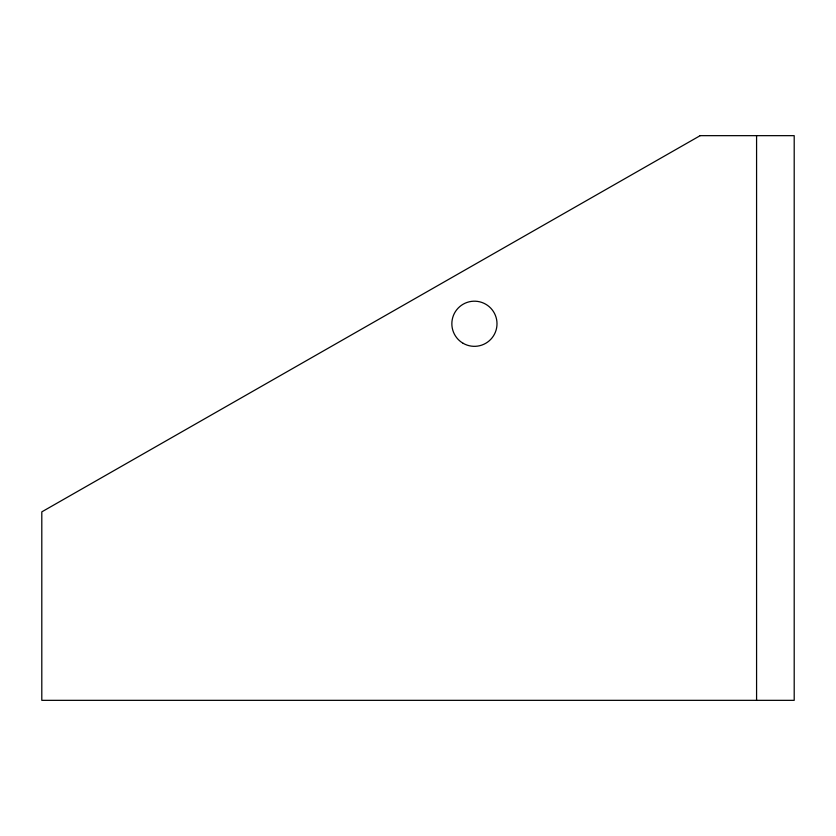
<?xml version="1.0" encoding="UTF-8"?>
<svg xmlns="http://www.w3.org/2000/svg" width="836" height="836" viewBox="0 0 836 836"><rect width="100%" height="100%" fill="white"/><g stroke="black" fill="none" stroke-linecap="round" stroke-linejoin="round"><path stroke-width="1.25" d="M756.58 135.662L756.58 700.338M700.15 135.662L41.8 511.862L41.8 700.338L794.2 700.338L794.2 135.662L700.15 135.662M463.144 343.314A22.572 22.572 0 0 0 497.002 323.762A22.572 22.572 0 0 0 463.144 304.21A22.572 22.572 0 0 0 463.144 343.314"/></g></svg>
